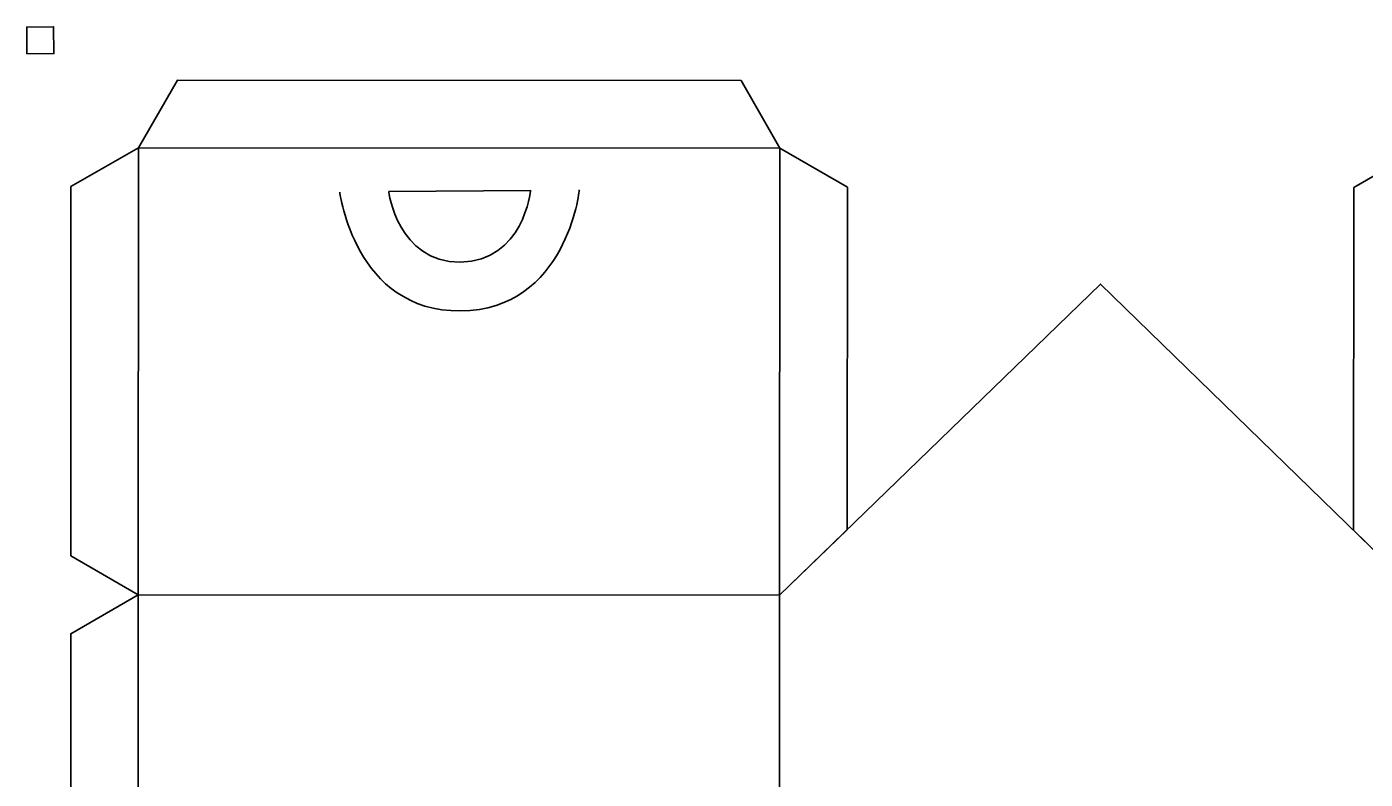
# Model space of a CAD drawing. Header units: inches. Extents: x -95 to 257, y 22 to 319.
# Drawn here: x -95.4 to 81, y 219.6 to 318.7 of the extents above; entities that cross this region are included whole.
import ezdxf

# ---------------------------------------------------------------- set-up
doc = ezdxf.new("R2010")
doc.units = ezdxf.units.IN
doc.header["$MEASUREMENT"] = 0
for name, color, linetype in [('$DDT_AUDIT_GENERATED_(3B)', 7, 'Continuous'), ('cut half', 7, 'Continuous'), ('cut through', 7, 'Continuous')]:
    doc.layers.add(name, color=color, linetype=linetype)

# ---------------------------------------------------------------- blocks, each defined once
blk = doc.blocks.new('block 3')
at = {"layer": 'cut through', "color": 7, "lineweight": 35, "true_color": 0xffffff}
for points, knots in [([(-54.14, 296.94), (-54.14, 296.94), (-52.18, 281.17), (-38.22, 281.29), (-24.27, 281.4), (-22.57, 297.21), (-22.57, 297.21)], [0, 0, 0, 0, 1, 1, 1, 2, 2, 2, 2]), ([(-47.69, 297), (-47.69, 297), (-46.52, 287.65), (-38.26, 287.72), (-29.99, 287.79), (-28.98, 297.15), (-28.98, 297.15), (-28.98, 297.15), (-47.69, 297), (-47.69, 297)], [0, 0, 0, 0, 1, 1, 1, 2, 2, 2, 3, 3, 3, 3])]:
    blk.add_open_spline(points, degree=3, knots=knots, dxfattribs=at)
blk = doc.blocks.new('block 9')
at = {"layer": 'cut half', "color": 7, "lineweight": 35, "true_color": 0xffffff}
for points in [[(3.86, 302.72), (-80.66, 302.78)], [(3.82, 243.83), (3.86, 302.72)]]:
    blk.add_lwpolyline(points, dxfattribs=at)
blk = doc.blocks.new('block 8')
at = {"layer": 'cut half'}
blk.add_blockref('block 9', (0, 0), dxfattribs=at)
blk = doc.blocks.new('block 7')
at = {"layer": 'cut half', "color": 7, "lineweight": 35, "true_color": 0xffffff}
for points in [[(-80.66, 302.78), (-80.7, 243.89)], [(-80.7, 243.89), (-80.79, 106.32)]]:
    blk.add_lwpolyline(points, dxfattribs=at)
at = {"layer": 'cut half'}
blk.add_blockref('block 8', (0, 0), dxfattribs=at)
blk = doc.blocks.new('block 6')
at = {"layer": 'cut half', "color": 7, "lineweight": 35, "true_color": 0xffffff}
blk.add_lwpolyline([(3.82, 243.83), (3.72, 106.27)], dxfattribs=at)
at = {"layer": 'cut half'}
blk.add_blockref('block 7', (0, 0), dxfattribs=at)
blk = doc.blocks.new('block 5')
at = {"layer": 'cut half', "color": 7, "lineweight": 35, "true_color": 0xffffff}
blk.add_lwpolyline([(-80.7, 243.89), (3.82, 243.83)], dxfattribs=at)
at = {"layer": 'cut half'}
blk.add_blockref('block 6', (0, 0), dxfattribs=at)

msp = doc.modelspace()

# ---------------------------------------------------------------- linework, layer by layer
at = {"layer": '$DDT_AUDIT_GENERATED_(3B)', "color": 7, "lineweight": 35, "true_color": 0xffffff}
msp.add_lwpolyline([(-95.36, 315.15), (-91.82, 315.18), (-91.85, 318.71), (-95.39, 318.68), (-95.36, 315.15)], dxfattribs=at)
at = {"layer": 'cut through', "color": 7, "lineweight": 35, "true_color": 0xffffff}
msp.add_lwpolyline([(3.66, 21.75), (-80.85, 21.81), (-80.79, 106.32), (-89.69, 111.47), (-89.6, 238.76), (-80.7, 243.89), (-89.59, 249.03), (-89.56, 297.65), (-80.66, 302.78), (-75.52, 311.68), (-1.27, 311.62), (3.86, 302.72), (12.75, 297.58), (12.72, 252.46), (3.82, 243.83), (46.1, 284.82), (88.33, 243.77), (79.44, 252.42), (79.47, 297.53), (88.37, 302.67)], dxfattribs=at)

# ---------------------------------------------------------------- block references
at = {"layer": 'cut half'}
msp.add_blockref('block 5', (0, 0), dxfattribs=at)
at = {"layer": 'cut through'}
msp.add_blockref('block 3', (0, 0), dxfattribs=at)

doc.saveas('drawing.dxf')
